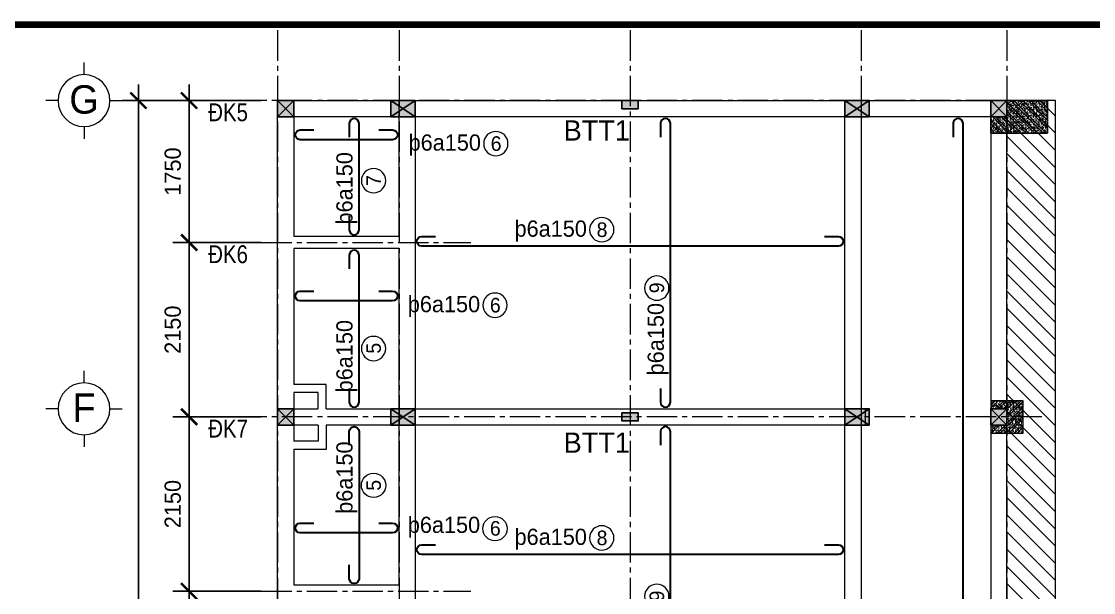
# Model space of a CAD drawing. Header units: inches. Extents: x 566748 to 757280, y 592180 to 740680.
# Drawn here: x 583174 to 596401, y 703016 to 710058 of the extents above; entities that cross this region are included whole.
import ezdxf
from ezdxf.enums import TextEntityAlignment as Align

# ---------------------------------------------------------------- set-up
doc = ezdxf.new("R2010")
doc.units = ezdxf.units.IN
doc.header["$MEASUREMENT"] = 0
doc.linetypes.add('ACAD_ISO10W100', pattern=[18, 12, -3, 0, -3])
doc.linetypes.add('CENTER2', pattern=[1.125, 0.75, -0.125, 0.125, -0.125])
for name, color, linetype in [('cot', 123, 'Continuous'), ('LAYER7', 7, 'Continuous'), ('TEXT', 4, 'Continuous')]:
    doc.layers.add(name, color=color, linetype=linetype)
for name, color, linetype, lineweight in [('HACTH', 8, 'Continuous', 5), ('HATCH', 8, 'Continuous', 15), ('NET CB', 2, 'Continuous', 20), ('NET GHI CHU', 7, 'Continuous', 13), ('NET KICH THUOC', 9, 'Continuous', 13), ('NET THEP DAI', 3, 'Continuous', 30), ('NET TRUC', 8, 'ACAD_ISO10W100', 9)]:
    doc.layers.add(name, color=color, linetype=linetype, lineweight=lineweight)
doc.styles.add('chu dan', font='Fonts5.ttf', dxfattribs={"height": 350})
doc.styles.add('DIM', font='Fonts5.ttf')
doc.styles.get("Standard").update_dxf_attribs({"font": 'VHELVEN0.TTF'})
doc.styles.add('TEXT2.5', font='Fonts5.ttf', dxfattribs={"height": 250})
doc.styles.add('VNIHELVE', font='Fonts5.ttf', dxfattribs={"height": 180})
doc.dimstyles.new('M 1-100', dxfattribs={"dimtxt": 200, "dimasz": 200, "dimexe": 200, "dimexo": 200, "dimgap": 100, "dimtad": 1, "dimtoh": 1, "dimdec": 0, "dimzin": 0, "dimdsep": 46, "dimtxsty": 'DIM', "dimblk": 'ARCHTICK', "dimcen": 200, "dimdle": 200, "dimadec": 0, "dimazin": 0, "dimtfac": 1, "dimtdec": 0, "dimtix": 1, "dimtofl": 0, "dimtmove": 2, "dimatfit": 3, "dimfxl": 1, "dimtolj": 1, "dimtzin": 0, "dimarcsym": 0})

# ---------------------------------------------------------------- blocks, each defined once
blk = doc.blocks.new('_ArchTick')
at = {"color": 0, "linetype": 'ByBlock', "const_width": 0.15}
blk.add_lwpolyline([(-0.5, -0.5), (0.5, 0.5)], dxfattribs=at)
blk = doc.blocks.new('*D162')
at = {"layer": 'Defpoints', "color": 0}
for p in [(586333, 705182), (585244, 703032), (586333, 703032)]:
    blk.add_point(p, dxfattribs=at)
at = {"layer": 'NET KICH THUOC', "color": 0, "lineweight": -2}
for p, q in [((585244, 705382), (585244, 702832)), ((586133, 705182), (585044, 705182)), ((586133, 703032), (585044, 703032))]:
    blk.add_line(p, q, dxfattribs=at)
at = {"layer": 'NET KICH THUOC', "color": 0, "lineweight": -2, "xscale": 200, "yscale": 200, "zscale": 200}
for p, rotation in [((585244, 705182), 90), ((585244, 703032), 270)]:
    blk.add_blockref('_ArchTick', p, dxfattribs=dict(at, rotation=rotation))
at = {"layer": 'NET KICH THUOC', "color": 0, "insert": (585042, 704107), "char_height": 200, "attachment_point": 5, "rotation": 90, "style": 'DIM'}
blk.add_mtext('\\A1;2150', dxfattribs=at)
blk = doc.blocks.new('*D163')
at = {"layer": 'Defpoints', "color": 0}
for p in [(586333, 703032), (585244, 701382), (586333, 701382)]:
    blk.add_point(p, dxfattribs=at)
at = {"layer": 'NET KICH THUOC', "color": 0, "lineweight": -2}
for p, q in [((585244, 703232), (585244, 701182)), ((586133, 703032), (585044, 703032)), ((586133, 701382), (585044, 701382))]:
    blk.add_line(p, q, dxfattribs=at)
at = {"layer": 'NET KICH THUOC', "color": 0, "lineweight": -2, "xscale": 200, "yscale": 200, "zscale": 200}
for p, rotation in [((585244, 703032), 90), ((585244, 701382), 270)]:
    blk.add_blockref('_ArchTick', p, dxfattribs=dict(at, rotation=rotation))
at = {"layer": 'NET KICH THUOC', "color": 0, "insert": (585042, 702207), "char_height": 200, "attachment_point": 5, "rotation": 90, "style": 'DIM'}
blk.add_mtext('\\A1;1650', dxfattribs=at)
blk = doc.blocks.new('*D164')
at = {"layer": 'Defpoints', "color": 0}
for p in [(585244, 707332), (586333, 707332), (586333, 705182)]:
    blk.add_point(p, dxfattribs=at)
at = {"layer": 'NET KICH THUOC', "color": 0, "lineweight": -2}
for p, q in [((585244, 704982), (585244, 707532)), ((586133, 707332), (585044, 707332)), ((586133, 705182), (585044, 705182))]:
    blk.add_line(p, q, dxfattribs=at)
at = {"layer": 'NET KICH THUOC', "color": 0, "lineweight": -2, "xscale": 200, "yscale": 200, "zscale": 200}
for p, rotation in [((585244, 707332), 90), ((585244, 705182), 270)]:
    blk.add_blockref('_ArchTick', p, dxfattribs=dict(at, rotation=rotation))
at = {"layer": 'NET KICH THUOC', "color": 0, "insert": (585042, 706257), "char_height": 200, "attachment_point": 5, "rotation": 90, "style": 'DIM'}
blk.add_mtext('\\A1;2150', dxfattribs=at)
blk = doc.blocks.new('*D165')
at = {"layer": 'Defpoints', "color": 0}
for p in [(585244, 709082), (586333, 709082), (586333, 707332)]:
    blk.add_point(p, dxfattribs=at)
at = {"layer": 'NET KICH THUOC', "color": 0, "lineweight": -2}
for p, q in [((585244, 707132), (585244, 709282)), ((586133, 709082), (585044, 709082)), ((586133, 707332), (585044, 707332))]:
    blk.add_line(p, q, dxfattribs=at)
at = {"layer": 'NET KICH THUOC', "color": 0, "lineweight": -2, "xscale": 200, "yscale": 200, "zscale": 200}
for p, rotation in [((585244, 709082), 90), ((585244, 707332), 270)]:
    blk.add_blockref('_ArchTick', p, dxfattribs=dict(at, rotation=rotation))
at = {"layer": 'NET KICH THUOC', "color": 0, "insert": (585042, 708207), "char_height": 200, "attachment_point": 5, "rotation": 90, "style": 'DIM'}
blk.add_mtext('\\A1;1750', dxfattribs=at)
blk = doc.blocks.new('*D166')
at = {"layer": 'Defpoints', "color": 0}
for p in [(586333, 709082), (584617, 686582), (586333, 686582)]:
    blk.add_point(p, dxfattribs=at)
at = {"layer": 'NET KICH THUOC', "color": 0, "lineweight": -2}
for p, q in [((584617, 709282), (584617, 686382)), ((586133, 709082), (584417, 709082)), ((586133, 686582), (584417, 686582))]:
    blk.add_line(p, q, dxfattribs=at)
at = {"layer": 'NET KICH THUOC', "color": 0, "lineweight": -2, "xscale": 200, "yscale": 200, "zscale": 200}
for p, rotation in [((584617, 709082), 90), ((584617, 686582), 270)]:
    blk.add_blockref('_ArchTick', p, dxfattribs=dict(at, rotation=rotation))
at = {"layer": 'NET KICH THUOC', "color": 0, "insert": (584415, 697832), "char_height": 200, "attachment_point": 5, "rotation": 90, "style": 'DIM'}
blk.add_mtext('\\A1;22500', dxfattribs=at)
blk = doc.blocks.new('SH')
at = {"layer": 'NET GHI CHU'}
blk.add_circle((0, 0), 150, dxfattribs=at)
at = {"layer": 'NET GHI CHU', "style": 'VNIHELVE'}
blk.add_attdef('1', text='', height=180, dxfattribs=at).set_placement((0, 0), align=Align.MIDDLE_CENTER)
blk = doc.blocks.new('TRM')
at = {"layer": 'NET GHI CHU', "linetype": 'Continuous', "ltscale": 400}
for p, q in [((0, -150), (0, 0)), ((-320, -470), (-470, -470)), ((320, -470), (470, -470)), ((0, -790), (0, -940))]:
    blk.add_line(p, q, dxfattribs=at)
blk.add_circle((0, -470), 320, dxfattribs=at)
at = {"layer": 'NET GHI CHU', "style": 'chu dan'}
blk.add_attdef('TR', text='', height=350, dxfattribs=at).set_placement((0, -470), align=Align.MIDDLE_CENTER)

msp = doc.modelspace()

# ---------------------------------------------------------------- hatches: boundary and pattern name
at = {"layer": 'cot', "ltscale": 5}
h = msp.add_hatch(color=256, dxfattribs=at)
h.paths.add_polyline_path([(586433.5, 708981.9), (586333.5, 709081.9), (586333.5, 708881.9)])
h.paths.add_polyline_path([(586433.5, 708981.9), (586333.5, 708881.9), (586533.5, 708881.9)])
h.paths.add_polyline_path([(586533.5, 709081.9), (586433.5, 708981.9), (586533.5, 708881.9)])
h.paths.add_polyline_path([(586533.5, 709081.9), (586333.5, 709081.9), (586433.5, 708981.9)])
h = msp.add_hatch(color=256, dxfattribs=at)
h.paths.add_polyline_path([(587733.5, 709081.9), (587733.5, 708881.9), (587883.5, 708981.9)])
h.paths.add_polyline_path([(587883.5, 708981.9), (588033.5, 709081.9), (587733.5, 709081.9)])
h.paths.add_polyline_path([(587733.5, 708881.9), (588033.5, 708881.9), (587883.5, 708981.9)])
h.paths.add_polyline_path([(587883.5, 708981.9), (588033.5, 708881.9), (588033.5, 709081.9)])
at = {"layer": 'cot', "ltscale": 800}
for points in [[(590583.5, 709081.9), (590583.5, 708981.9), (590783.5, 708981.9), (590783.5, 709081.9)], [(590583.5, 705231.9), (590583.5, 705131.9), (590783.5, 705131.9), (590783.5, 705231.9)]]:
    msp.add_hatch(color=256, dxfattribs=at).paths.add_polyline_path(points)
at = {"layer": 'cot', "ltscale": 5}
h = msp.add_hatch(color=256, dxfattribs=at)
h.paths.add_polyline_path([(593333.5, 709081.9), (593333.5, 708881.9), (593483.5, 708981.9)])
h.paths.add_polyline_path([(593483.5, 708981.9), (593633.5, 709081.9), (593333.5, 709081.9)])
h.paths.add_polyline_path([(593333.5, 708881.9), (593633.5, 708881.9), (593483.5, 708981.9)])
h.paths.add_polyline_path([(593483.5, 708981.9), (593633.5, 708881.9), (593633.5, 709081.9)])
h = msp.add_hatch(color=256, dxfattribs=at)
h.paths.add_polyline_path([(595233.5, 708981.9), (595133.5, 709081.9), (595133.5, 708881.9)])
h.paths.add_polyline_path([(595233.5, 708981.9), (595133.5, 708881.9), (595333.5, 708881.9)])
h.paths.add_polyline_path([(595333.5, 709081.9), (595233.5, 708981.9), (595333.5, 708881.9)])
h.paths.add_polyline_path([(595333.5, 709081.9), (595133.5, 709081.9), (595233.5, 708981.9)])
h = msp.add_hatch(color=256, dxfattribs=at)
h.paths.add_polyline_path([(595233.5, 708981.9), (595133.5, 709081.9), (595133.5, 708881.9)])
h.paths.add_polyline_path([(595233.5, 708981.9), (595133.5, 708881.9), (595333.5, 708881.9)])
h.paths.add_polyline_path([(595333.5, 709081.9), (595233.5, 708981.9), (595333.5, 708881.9)])
h.paths.add_polyline_path([(595333.5, 709081.9), (595133.5, 709081.9), (595233.5, 708981.9)])
h = msp.add_hatch(color=256, dxfattribs=at)
h.paths.add_polyline_path([(586433.5, 705181.9), (586333.5, 705281.9), (586333.5, 705081.9)])
h.paths.add_polyline_path([(586433.5, 705181.9), (586333.5, 705081.9), (586533.5, 705081.9)])
h.paths.add_polyline_path([(586533.5, 705281.9), (586433.5, 705181.9), (586533.5, 705081.9)])
h.paths.add_polyline_path([(586533.5, 705281.9), (586333.5, 705281.9), (586433.5, 705181.9)])
h = msp.add_hatch(color=256, dxfattribs=at)
h.paths.add_polyline_path([(587733.5, 705281.9), (587733.5, 705081.9), (587883.5, 705181.9)])
h.paths.add_polyline_path([(587883.5, 705181.9), (588033.5, 705281.9), (587733.5, 705281.9)])
h.paths.add_polyline_path([(587733.5, 705081.9), (588033.5, 705081.9), (587883.5, 705181.9)])
h.paths.add_polyline_path([(587883.5, 705181.9), (588033.5, 705081.9), (588033.5, 705281.9)])
h = msp.add_hatch(color=256, dxfattribs=at)
h.paths.add_polyline_path([(593333.5, 705281.9), (593333.5, 705081.9), (593483.5, 705181.9)])
h.paths.add_polyline_path([(593483.5, 705181.9), (593633.5, 705281.9), (593333.5, 705281.9)])
h.paths.add_polyline_path([(593333.5, 705081.9), (593633.5, 705081.9), (593483.5, 705181.9)])
h.paths.add_polyline_path([(593483.5, 705181.9), (593633.5, 705081.9), (593633.5, 705281.9)])
h = msp.add_hatch(color=256, dxfattribs=at)
h.paths.add_polyline_path([(595233.5, 705181.9), (595133.5, 705281.9), (595133.5, 705081.9)])
h.paths.add_polyline_path([(595233.5, 705181.9), (595133.5, 705081.9), (595333.5, 705081.9)])
h.paths.add_polyline_path([(595333.5, 705281.9), (595233.5, 705181.9), (595333.5, 705081.9)])
h.paths.add_polyline_path([(595333.5, 705281.9), (595133.5, 705281.9), (595233.5, 705181.9)])
h = msp.add_hatch(color=256, dxfattribs=at)
h.paths.add_polyline_path([(595233.5, 705181.9), (595133.5, 705281.9), (595133.5, 705081.9)])
h.paths.add_polyline_path([(595233.5, 705181.9), (595133.5, 705081.9), (595333.5, 705081.9)])
h.paths.add_polyline_path([(595333.5, 705281.9), (595233.5, 705181.9), (595333.5, 705081.9)])
h.paths.add_polyline_path([(595333.5, 705281.9), (595133.5, 705281.9), (595233.5, 705181.9)])
at = {"layer": 'HACTH', "ltscale": 800}
h = msp.add_hatch(dxfattribs=at)
h.set_pattern_fill('AR-CONC', color=256, scale=7, style=0)
h.set_pattern_definition([(310, (-514, 1395663.736), (50.2082128, 4.3926494), [5.25, -57.75]), (5, (-514, 1395663.736), (-9.7125934, -52.6534494), [4.2, -46.2]), (259.5486, (-509.816, 1395664.1), (40.4956567, -48.260768), [4.4618133, -49.0799478]), (313.8158, (-514, 1395649.736), (74.7068734, 11.586331), [7.875, -86.625]), (263.3644, (-507.774, 1395650.7), (65.4263894, -68.188251), [6.69272, -73.61991]), (8.8158, (-514, 1395649.736), (65.426336, -68.188302), [6.3, -69.3]), (339, (-507, 1395653.236), (41.7834936, 28.1833223), [5.25, -57.75]), (34, (-507, 1395653.236), (17.0320732, -50.7605032), [4.2, -46.2]), (288.5486, (-503.52, 1395655.585), (58.815584, -22.5771348), [4.4618133, -49.0799478]), (322.5, (-514, 1395663.736), (0.85118987, -23.30256977), [0, -45.64, 0, -46.9, 0, -46.375]), (352.5, (-514, 1395663.736), (18.4148676, -27.6088198), [0, -26.74, 0, -44.59, 0, -17.675]), (32.5, (-529.61, 1395663.736), (37.36757053, 1.57884102), [0, -17.5, 0, -54.6, 0, -72.45]), (42.5, (-536.61, 1395663.736), (40.8230319, -7.0073488), [0, -22.75, 0, -36.26, 0, -51.45])])
h.paths.add_polyline_path([(595333.5, 708681.9), (595133.5, 708681.9), (595133.5, 708881.9), (595333.5, 708881.9)])
h.paths.add_polyline_path([(595833.5, 708681.9), (595333.5, 708681.9), (595333.5, 709081.9), (595833.5, 709081.9)])
h = msp.add_hatch(dxfattribs=at)
h.set_pattern_fill('ANSI32', color=256, scale=200, style=0)
h.set_pattern_definition([(315, (-514, 1395663.736), (-53.0330086, -53.0330086), []), (315, (-478.645, 1395663.736), (-53.0330086, -53.0330086), [])])
h.paths.add_polyline_path([(595133.5, 708681.9), (595133.5, 708881.9), (595333.5, 708881.9), (595333.5, 708681.9)])
h.paths.add_polyline_path([(595333.5, 708681.9), (595333.5, 709081.9), (595833.5, 709081.9), (595833.5, 708681.9)])
at = {"layer": 'HACTH'}
h = msp.add_hatch(dxfattribs=at)
h.set_pattern_fill('ANSI31', color=256, scale=1200, angle=90, style=0)
h.paths.add_polyline_path([(595933.5, 709081.9), (595333.5, 709081.9), (595333.5, 701581.9), (595533.5, 701581.9), (595533.5, 701181.9), (595333.5, 701181.9), (595333.5, 697781.9), (595533.5, 697781.9), (595533.5, 697381.9), (595333.5, 697381.9), (595333.5, 686581.9), (595933.5, 686581.9)])
h.paths.add_polyline_path([(595850, 698985.5), (595850, 700426.9), (595458, 700426.9), (595458, 698985.5)], flags=24)
at = {"layer": 'HATCH', "ltscale": 800}
h = msp.add_hatch(dxfattribs=at)
h.set_pattern_fill('ANSI32', color=256, scale=200, style=0)
h.set_pattern_definition([(45, (-1475, -6e-08), (-53.0330086, 53.0330086), []), (45, (-1439.645, -6e-08), (-53.0330086, 53.0330086), [])])
h.paths.add_polyline_path([(595533.5, 705381.9), (595133.5, 705381.9), (595133.5, 705281.9), (595333.5, 705281.9), (595333.5, 705081.9), (595133.5, 705081.9), (595133.5, 704981.9), (595533.5, 704981.9)])
h = msp.add_hatch(dxfattribs=at)
h.set_pattern_fill('AR-CONC', color=256, scale=7, style=0)
h.set_pattern_definition([(50, (-1475, -6e-08), (50.2082128, -4.3926494), [5.25, -57.75]), (355, (-1475, -6e-08), (-9.7125934, 52.6534494), [4.2, -46.2]), (100.4514, (-1470.816, -0.366), (40.4956567, 48.260768), [4.4618133, -49.0799478]), (46.1842, (-1475, 14), (74.7068734, -11.586331), [7.875, -86.625]), (96.6356, (-1468.774, 13.034), (65.4263894, 68.188251), [6.69272, -73.61991]), (351.1842, (-1475, 14), (65.426336, 68.188302), [6.3, -69.3]), (21, (-1468, 10.5), (41.7834936, -28.1833223), [5.25, -57.75]), (326, (-1468, 10.5), (17.0320732, 50.7605032), [4.2, -46.2]), (71.4514, (-1464.52, 8.15), (58.815584, 22.5771348), [4.4618133, -49.0799478]), (37.5, (-1475, -6e-08), (0.85118987, 23.30256977), [0, -45.64, 0, -46.9, 0, -46.375]), (7.5, (-1475, -6e-08), (18.4148676, 27.6088198), [0, -26.74, 0, -44.59, 0, -17.675]), (327.5, (-1490.61, -6e-08), (37.36757053, -1.57884102), [0, -17.5, 0, -54.6, 0, -72.45]), (317.5, (-1497.61, -6e-08), (40.8230319, 7.0073488), [0, -22.75, 0, -36.26, 0, -51.45])])
h.paths.add_polyline_path([(595533.5, 705381.9), (595133.5, 705381.9), (595133.5, 705281.9), (595333.5, 705281.9), (595333.5, 705081.9), (595133.5, 705081.9), (595133.5, 704981.9), (595533.5, 704981.9)])

# ---------------------------------------------------------------- linework, layer by layer
at = {"layer": 'cot', "ltscale": 5}
for p, q in [((586333.5, 708881.9), (586533.5, 709081.9)), ((586333.5, 709081.9), (586533.5, 708881.9)), ((587733.5, 708881.9), (588033.5, 709081.9)), ((587733.5, 709081.9), (588033.5, 708881.9)), ((593333.5, 708881.9), (593633.5, 709081.9)), ((593333.5, 709081.9), (593633.5, 708881.9)), ((595133.5, 708881.9), (595333.5, 709081.9)), ((595133.5, 709081.9), (595333.5, 708881.9)), ((595133.5, 708881.9), (595333.5, 709081.9)), ((595133.5, 709081.9), (595333.5, 708881.9)), ((586333.5, 705081.9), (586533.5, 705281.9)), ((586333.5, 705281.9), (586533.5, 705081.9)), ((587733.5, 705081.9), (588033.5, 705281.9)), ((587733.5, 705281.9), (588033.5, 705081.9)), ((593333.5, 705081.9), (593633.5, 705281.9)), ((593333.5, 705281.9), (593633.5, 705081.9)), ((595133.5, 705081.9), (595333.5, 705281.9)), ((595133.5, 705281.9), (595333.5, 705081.9)), ((595133.5, 705081.9), (595333.5, 705281.9)), ((595133.5, 705281.9), (595333.5, 705081.9))]:
    msp.add_line(p, q, dxfattribs=at)
for points in [[(586533.5, 708881.9), (586533.5, 709081.9), (586333.5, 709081.9), (586333.5, 708881.9)], [(588033.5, 708881.9), (588033.5, 709081.9), (587733.5, 709081.9), (587733.5, 708881.9)], [(593633.5, 708881.9), (593633.5, 709081.9), (593333.5, 709081.9), (593333.5, 708881.9)], [(595333.5, 708881.9), (595333.5, 709081.9), (595133.5, 709081.9), (595133.5, 708881.9)], [(595333.5, 708881.9), (595333.5, 709081.9), (595133.5, 709081.9), (595133.5, 708881.9)], [(586533.5, 705081.9), (586533.5, 705281.9), (586333.5, 705281.9), (586333.5, 705081.9)], [(588033.5, 705081.9), (588033.5, 705281.9), (587733.5, 705281.9), (587733.5, 705081.9)], [(593633.5, 705081.9), (593633.5, 705281.9), (593333.5, 705281.9), (593333.5, 705081.9)], [(595333.5, 705081.9), (595333.5, 705281.9), (595133.5, 705281.9), (595133.5, 705081.9)], [(595333.5, 705081.9), (595333.5, 705281.9), (595133.5, 705281.9), (595133.5, 705081.9)]]:
    msp.add_lwpolyline(points, close=True, dxfattribs=at)
at = {"layer": 'cot', "ltscale": 800}
for points in [[(590583.5, 709081.9), (590583.5, 708981.9), (590783.5, 708981.9), (590783.5, 709081.9)], [(590583.5, 705231.9), (590583.5, 705131.9), (590783.5, 705131.9), (590783.5, 705231.9)]]:
    msp.add_lwpolyline(points, close=True, dxfattribs=at)
at = {"layer": 'LAYER7', "linetype": 'Continuous', "const_width": 80}
msp.add_lwpolyline([(607748.3, 710017.8), (568548.3, 710017.8), (568548.3, 682242.9), (607748.3, 682242.9)], close=True, dxfattribs=at)
at = {"layer": 'NET CB', "ltscale": 800}
for p, q in [((587833.5, 707406.9), (586533.5, 707406.9)), ((587833.5, 707256.9), (586533.5, 707256.9)), ((587833.5, 703106.9), (586533.5, 703106.9))]:
    msp.add_line(p, q, dxfattribs=at)
for points in [[(586533.5, 690281.9), (586533.5, 686581.9), (586333.5, 686581.9), (586333.5, 709081.9), (586533.5, 709081.9), (586533.5, 707406.9)], [(587833.5, 709081.9), (588033.5, 709081.9), (588033.5, 689881.9), (587833.5, 689881.9), (587833.5, 692056.9)], [(587833.5, 707406.9), (587833.5, 709081.9)], [(593333.5, 709081.9), (593533.5, 709081.9), (593533.5, 686581.9), (593333.5, 686581.9), (593333.5, 709081.9)], [(595333.5, 686581.9), (595933.5, 686581.9), (595933.5, 709081.9), (595333.5, 709081.9)], [(586533.5, 707256.9), (586533.5, 705581.9)], [(587833.5, 703106.9), (587833.5, 707256.9)], [(586933.5, 705281.9), (586933.5, 705581.9), (586533.5, 705581.9)], [(586533.5, 705481.9), (586533.5, 704881.9)], [(586833.5, 705281.9), (586833.5, 705481.9), (586533.5, 705481.9)], [(586833.5, 705081.9), (586333.5, 705081.9), (586333.5, 705281.9), (586833.5, 705281.9)], [(586933.5, 705281.9), (593583.5, 705281.9), (593583.5, 705081.9), (586933.5, 705081.9)], [(586933.5, 705081.9), (586933.5, 704781.9), (586533.5, 704781.9)], [(586833.5, 705081.9), (586833.5, 704881.9), (586533.5, 704881.9)], [(586533.5, 704781.9), (586533.5, 703106.9)]]:
    msp.add_lwpolyline(points, dxfattribs=at)
for points in [[(595333.5, 709081.9), (595333.5, 708881.9), (586333.5, 708881.9), (586333.5, 709081.9)], [(595333.5, 686581.9), (595333.5, 709081.9), (595133.5, 709081.9), (595133.5, 686581.9)], [(595833.5, 708681.9), (595833.5, 709081.9), (595133.5, 709081.9), (595133.5, 708681.9)], [(595833.5, 709081.9), (595833.5, 708681.9), (595133.5, 708681.9), (595133.5, 709081.9)], [(595533.5, 704981.9), (595533.5, 705381.9), (595133.5, 705381.9), (595133.5, 704981.9)]]:
    msp.add_lwpolyline(points, close=True, dxfattribs=at)
at = {"layer": 'NET THEP DAI'}
for points in [[(587219.6, 707656.9), (587219.6, 707486.9, 1), (587339.6, 707486.9), (587339.6, 707486.9), (587339.6, 708801.9), (587339.6, 708801.9, 1), (587219.6, 708801.9), (587219.6, 708631.9)], [(591060.1, 705531.9), (591060.1, 705361.9, 1), (591180.1, 705361.9), (591180.1, 705361.9), (591180.1, 708801.9), (591180.1, 708801.9, 1), (591060.1, 708801.9), (591060.1, 708631.9)], [(594670.8, 687031.9), (594670.8, 686861.9, 1), (594790.8, 686861.9), (594790.8, 686861.9), (594790.8, 708801.9), (594790.8, 708801.9, 1), (594670.8, 708801.9), (594670.8, 708631.9)], [(587583.5, 708719.7), (587753.5, 708719.7, -1), (587753.5, 708599.7), (587753.5, 708599.7), (586613.5, 708599.7), (586613.5, 708599.7, -1), (586613.5, 708719.7), (586783.5, 708719.7)], [(593083.5, 707406), (593253.5, 707406, -1), (593253.5, 707286), (593253.5, 707286), (588113.5, 707286), (588113.5, 707286, -1), (588113.5, 707406), (588283.5, 707406)], [(587219.6, 705531.9), (587219.6, 705361.9, 1), (587339.6, 705361.9), (587339.6, 705361.9), (587339.6, 707176.9), (587339.6, 707176.9, 1), (587219.6, 707176.9), (587219.6, 707006.9)], [(587583.5, 706732.2), (587753.5, 706732.2, -1), (587753.5, 706612.2), (587753.5, 706612.2), (586613.5, 706612.2), (586613.5, 706612.2, -1), (586613.5, 706732.2), (586783.5, 706732.2)], [(587219.6, 704831.9), (587219.6, 705001.9, -1), (587339.6, 705001.9), (587339.6, 705001.9), (587339.6, 703186.9), (587339.6, 703186.9, -1), (587219.6, 703186.9), (587219.6, 703356.9)], [(591060.1, 701731.9), (591060.1, 701561.9, 1), (591180.1, 701561.9), (591180.1, 701561.9), (591180.1, 705001.9), (591180.1, 705001.9, 1), (591060.1, 705001.9), (591060.1, 704831.9)], [(587583.5, 703871.5), (587753.5, 703871.5, -1), (587753.5, 703751.5), (587753.5, 703751.5), (586613.5, 703751.5), (586613.5, 703751.5, -1), (586613.5, 703871.5), (586783.5, 703871.5)], [(593083.5, 703606), (593253.5, 703606, -1), (593253.5, 703486), (593253.5, 703486), (588113.5, 703486), (588113.5, 703486, -1), (588113.5, 703606), (588283.5, 703606)]]:
    msp.add_lwpolyline(points, format="xyb", dxfattribs=at)
at = {"layer": 'NET TRUC', "linetype": 'CENTER2', "ltscale": 500}
for points in [[(586333.5, 709949.2), (586333.5, 685345.7)], [(587834, 709949.2), (587834, 685345.7)], [(590683.5, 709949.2), (590683.5, 685345.7)], [(593533.5, 709949.2), (593533.5, 685345.7)], [(595333.5, 709949.2), (595333.5, 685345.7)], [(595763.1, 709081.9), (585208.6, 709081.9)], [(586133.5, 707331.9), (588719.4, 707331.9)], [(595763.1, 705181.9), (585208.6, 705181.9)], [(586133.5, 703031.9), (588719.4, 703031.9)]]:
    msp.add_lwpolyline(points, dxfattribs=at)

# ---------------------------------------------------------------- block references
at = {"layer": 'NET KICH THUOC'}
ref = msp.add_blockref('SH', (589027.2, 708551.9), dxfattribs=dict(at, xscale=-1))
ref.add_attrib('1', '6', dxfattribs={"layer": 'NET GHI CHU', "height": 180, "style": 'VNIHELVE'}).set_placement((589030.5, 708551.9), align=Align.MIDDLE_CENTER)
ref = msp.add_blockref('SH', (587518.7, 708094.5), dxfattribs=dict(at, xscale=-1, rotation=90))
ref.add_attrib('1', '7', dxfattribs={"layer": 'NET GHI CHU', "height": 180, "rotation": 90, "style": 'VNIHELVE'}).set_placement((587518.7, 708097.9), align=Align.MIDDLE_CENTER)
ref = msp.add_blockref('SH', (590334.2, 707490.2), dxfattribs=dict(at, xscale=-1))
ref.add_attrib('1', '8', dxfattribs={"layer": 'NET GHI CHU', "height": 180, "style": 'VNIHELVE'}).set_placement((590337.5, 707490.2), align=Align.MIDDLE_CENTER)
ref = msp.add_blockref('SH', (591013.2, 706770), dxfattribs=dict(at, xscale=-1, rotation=90))
ref.add_attrib('1', '9', dxfattribs={"layer": 'NET GHI CHU', "height": 180, "rotation": 90, "style": 'VNIHELVE'}).set_placement((591013.2, 706773.4), align=Align.MIDDLE_CENTER)
ref = msp.add_blockref('SH', (589017.2, 706559.4), dxfattribs=dict(at, xscale=-1))
ref.add_attrib('1', '6', dxfattribs={"layer": 'NET GHI CHU', "height": 180, "style": 'VNIHELVE'}).set_placement((589020.5, 706559.4), align=Align.MIDDLE_CENTER)
ref = msp.add_blockref('SH', (587518.7, 706025), dxfattribs=dict(at, xscale=-1, rotation=90))
ref.add_attrib('1', '5', dxfattribs={"layer": 'NET GHI CHU', "height": 180, "rotation": 90, "style": 'VNIHELVE'}).set_placement((587518.7, 706028.4), align=Align.MIDDLE_CENTER)
at = {"layer": 'NET KICH THUOC', "rotation": 90}
msp.add_blockref('SH', (587518.7, 704338.7), dxfattribs=at).add_auto_attribs({'1': '5'})
at = {"layer": 'NET KICH THUOC'}
ref = msp.add_blockref('SH', (589017.2, 703804.3), dxfattribs=dict(at, rotation=180))
ref.add_attrib('1', '6', dxfattribs={"layer": 'NET GHI CHU', "height": 180, "style": 'VNIHELVE'}).set_placement((589020.5, 703808.1), align=Align.MIDDLE_CENTER)
ref = msp.add_blockref('SH', (590334.2, 703690.2), dxfattribs=dict(at, xscale=-1))
ref.add_attrib('1', '8', dxfattribs={"layer": 'NET GHI CHU', "height": 180, "style": 'VNIHELVE'}).set_placement((590337.5, 703690.2), align=Align.MIDDLE_CENTER)
ref = msp.add_blockref('SH', (591013.2, 702970), dxfattribs=dict(at, xscale=-1, rotation=90))
ref.add_attrib('1', '9', dxfattribs={"layer": 'NET GHI CHU', "height": 180, "rotation": 90, "style": 'VNIHELVE'}).set_placement((591013.2, 702973.4), align=Align.MIDDLE_CENTER)
at = {"layer": 'TEXT'}
ref = msp.add_blockref('TRM', (583946.9, 708611.9), dxfattribs=dict(at, xscale=-1, rotation=180))
ref.add_attrib('TR', 'G', dxfattribs={"height": 350, "style": 'chu dan'}).set_placement((583946.9, 709096), align=Align.MIDDLE_CENTER)
ref = msp.add_blockref('TRM', (583946.9, 704811.9), dxfattribs=dict(at, xscale=-1, rotation=180))
ref.add_attrib('TR', 'F', dxfattribs={"height": 350, "style": 'chu dan'}).set_placement((583946.9, 705296), align=Align.MIDDLE_CENTER)

# ---------------------------------------------------------------- texts
at = {"layer": 'TEXT', "style": 'TEXT2.5'}
for p in [(589863.9, 708589.1), (589863.9, 704739.1)]:
    msp.add_text('BTT1', height=250, dxfattribs=at).set_placement(p)
at = {"layer": 'TEXT', "ltscale": 800, "char_height": 220, "width": 968, "attachment_point": 1}
for s, insert in [('{\\fVNI-Helve-Condense|b0|i0|c0|p2;ÑK5}', (585478.8, 709047.6)), ('{\\fVNI-Helve-Condense|b0|i0|c0|p2;ÑK6}', (585478.8, 707297.6)), ('{\\fVNI-Helve-Condense|b0|i0|c0|p2;ÑK7}', (585478.8, 705147.6))]:
    msp.add_mtext(s, dxfattribs=dict(at, insert=insert))
at = {"layer": 'TEXT', "char_height": 200, "width": 866.506, "style": 'VNIHELVE'}
for insert, attachment_point in [((588843.5, 708665.1), 3), ((590150.5, 707603.4), 3), ((588833.5, 706672.6), 3), ((588833.5, 703691.1), 9), ((590150.5, 703803.4), 3)]:
    msp.add_mtext('þ6a150', dxfattribs=dict(at, insert=insert, attachment_point=attachment_point))
at = {"layer": 'TEXT', "char_height": 200, "width": 866.506, "rotation": 90, "style": 'VNIHELVE'}
for insert, attachment_point in [((587059.5, 708446.4), 3), ((590900, 706586.4), 3), ((587059.5, 706376.9), 3), ((587059.5, 703986.8), 1)]:
    msp.add_mtext('þ6a150', dxfattribs=dict(at, insert=insert, attachment_point=attachment_point))

# ---------------------------------------------------------------- dimensions: what is measured, and where the dimension line sits
at = {"layer": 'NET KICH THUOC'}
for base, p1, p2, angle, picture, middle in [((584616.9, 686581.9), (586333.5, 709081.9), (586333.5, 686581.9), 90, '*D166', (584414.8, 697831.9)), ((585244.4, 709081.9), (586333.5, 707331.9), (586333.5, 709081.9), 90, '*D165', (585042.3, 708206.9)), ((585244.4, 707331.9), (586333.5, 705181.9), (586333.5, 707331.9), 90, '*D164', (585042.3, 706256.9)), ((585244.4, 703031.9), (586333.5, 705181.9), (586333.5, 703031.9), 270, '*D162', (585042.3, 704106.9)), ((585244.4, 701381.9), (586333.5, 703031.9), (586333.5, 701381.9), 270, '*D163', (585042.3, 702206.9))]:
    dim = msp.add_linear_dim(base=base, p1=p1, p2=p2, angle=angle, dimstyle='M 1-100', dxfattribs=at)
    dim.commit()
    dim.dimension.update_dxf_attribs({"geometry": picture, "text_midpoint": middle})

doc.saveas('drawing.dxf')
